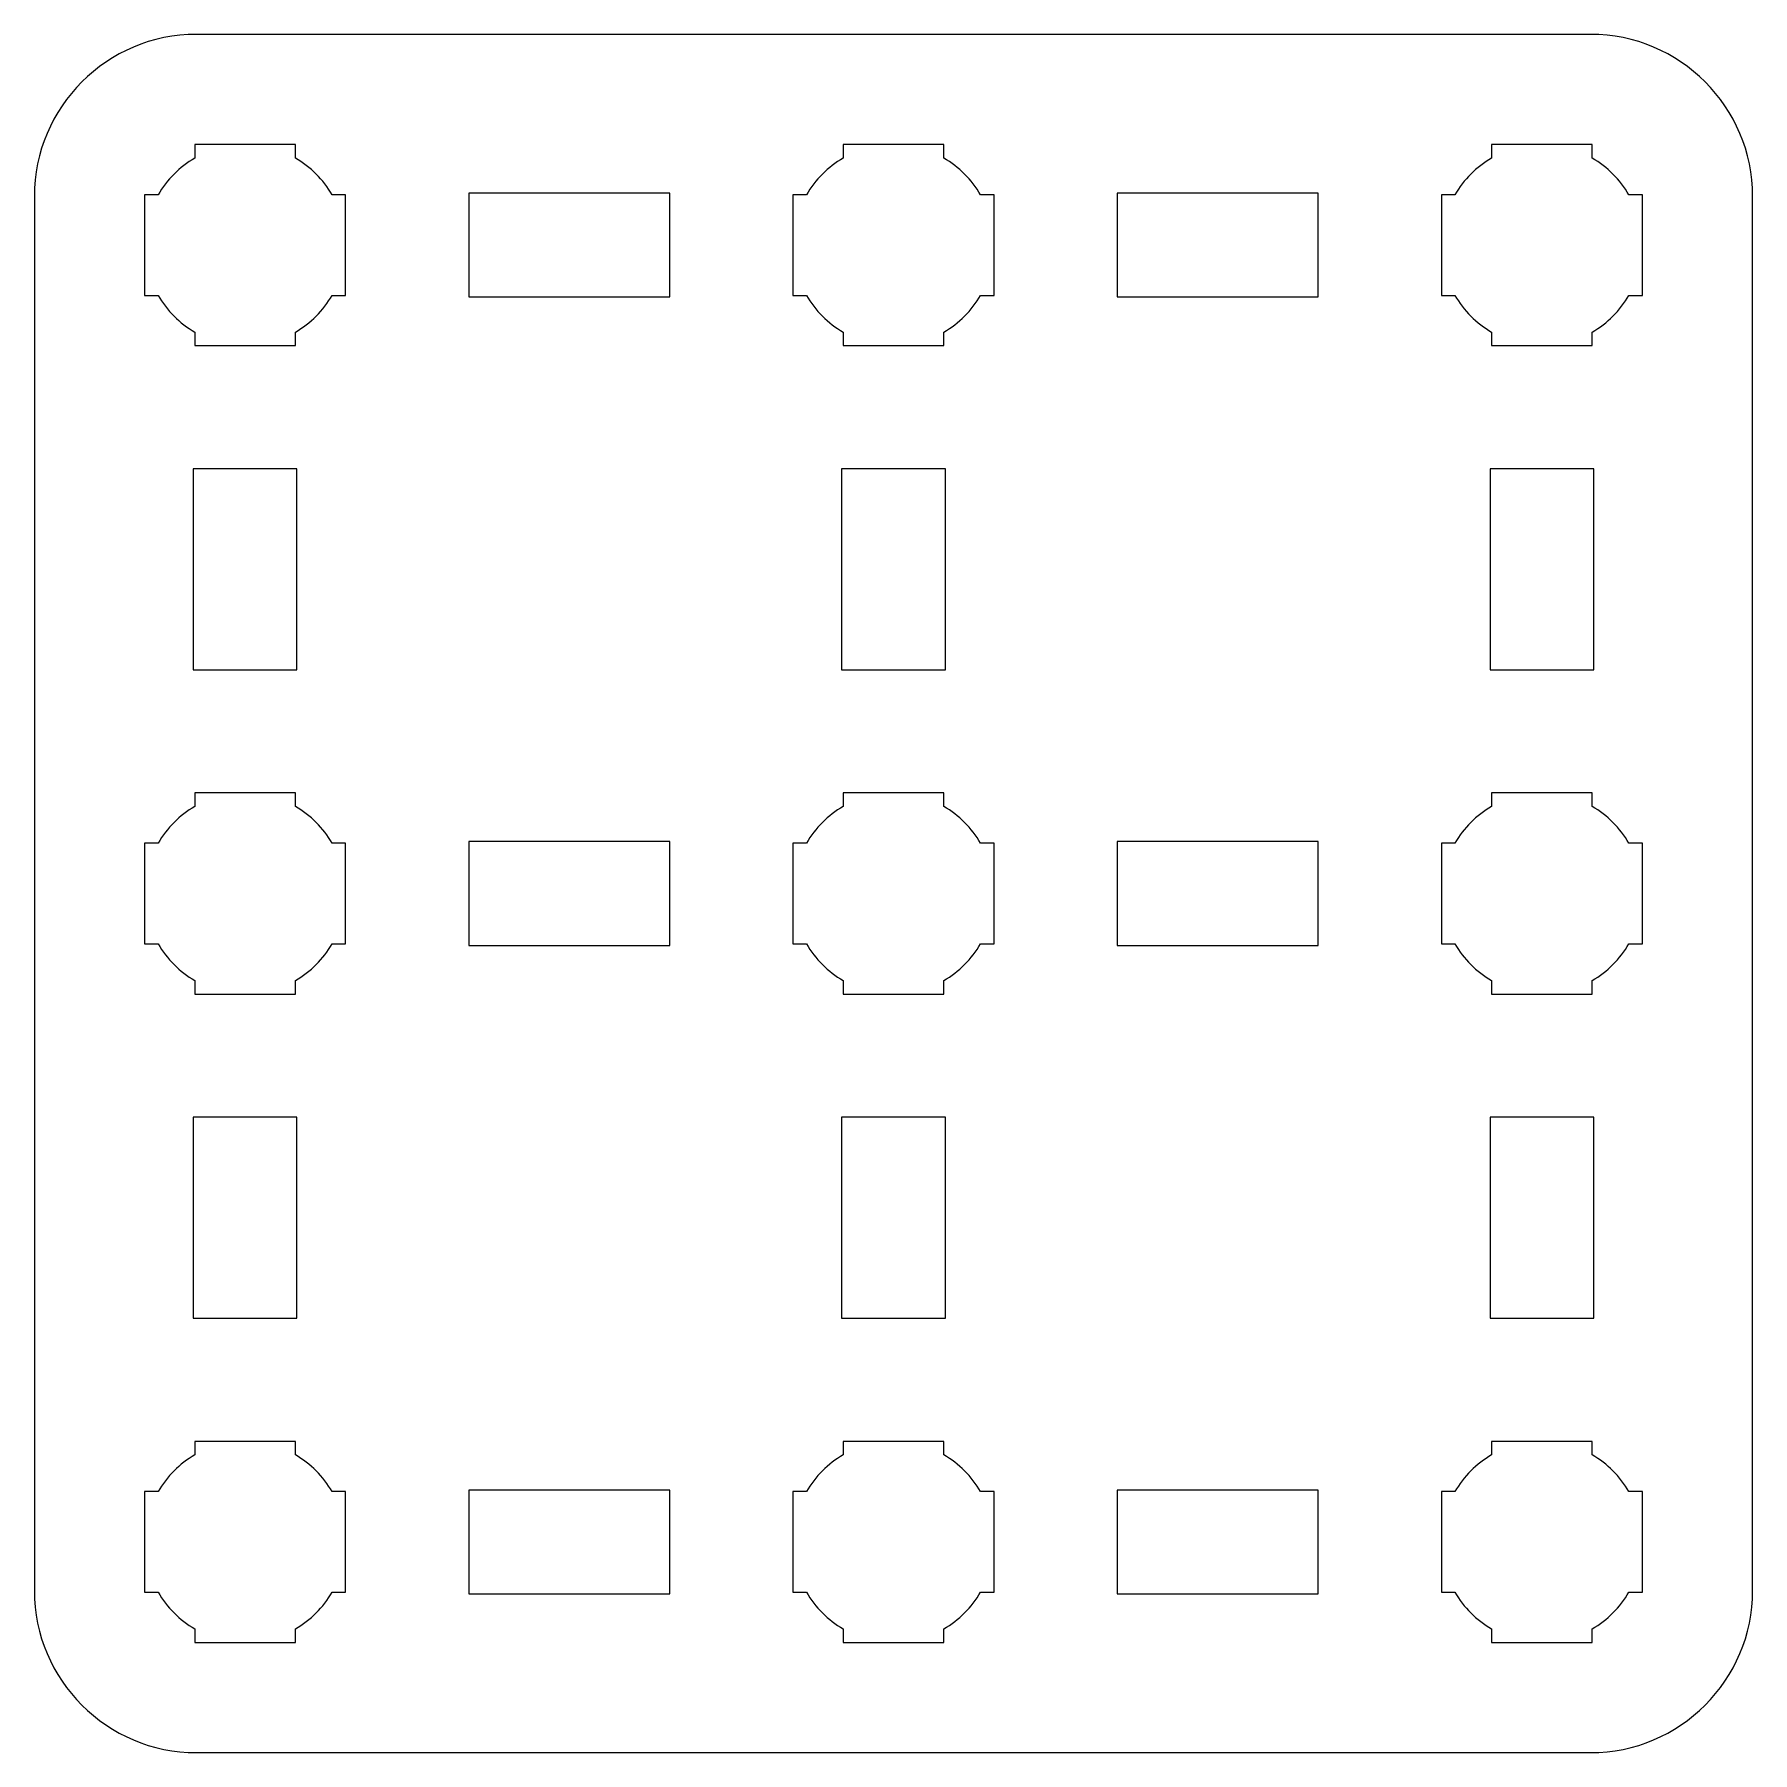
# Model space of a CAD drawing. Extents: x -71.5 to -18.5, y -95 to -42.
import ezdxf

# ---------------------------------------------------------------- set-up
doc = ezdxf.new("R2010")
doc.units = 0
doc.header["$MEASUREMENT"] = 0
doc.layers.add('LAYER_1', color=7, linetype='CONTINUOUS')

msp = doc.modelspace()

# ---------------------------------------------------------------- linework, layer by layer
at = {"layer": 'LAYER_1'}
for points in [[(-58.1, -50.1), (-51.9, -50.1), (-51.9, -46.9), (-58.1, -46.9), (-58.1, -50.1)], [(-38.1, -50.1), (-31.9, -50.1), (-31.9, -46.9), (-38.1, -46.9), (-38.1, -50.1)], [(-66.6, -61.6), (-63.4, -61.6), (-63.4, -55.4), (-66.6, -55.4), (-66.6, -61.6)], [(-46.6, -61.6), (-43.4, -61.6), (-43.4, -55.4), (-46.6, -55.4), (-46.6, -61.6)], [(-26.6, -61.6), (-23.4, -61.6), (-23.4, -55.4), (-26.6, -55.4), (-26.6, -61.6)], [(-58.1, -70.1), (-51.9, -70.1), (-51.9, -66.9), (-58.1, -66.9), (-58.1, -70.1)], [(-38.1, -70.1), (-31.9, -70.1), (-31.9, -66.9), (-38.1, -66.9), (-38.1, -70.1)], [(-66.6, -81.6), (-63.4, -81.6), (-63.4, -75.4), (-66.6, -75.4), (-66.6, -81.6)], [(-46.6, -81.6), (-43.4, -81.6), (-43.4, -75.4), (-46.6, -75.4), (-46.6, -81.6)], [(-26.6, -81.6), (-23.4, -81.6), (-23.4, -75.4), (-26.6, -75.4), (-26.6, -81.6)], [(-58.1, -90.1), (-51.9, -90.1), (-51.9, -86.9), (-58.1, -86.9), (-58.1, -90.1)], [(-38.1, -90.1), (-31.9, -90.1), (-31.9, -86.9), (-38.1, -86.9), (-38.1, -90.1)]]:
    msp.add_lwpolyline(points, close=True, dxfattribs=at)
for points, knots in [([(-71.5, -90), (-71.5, -90), (-71.5, -47), (-71.5, -47), (-71.5, -47), (-71.5, -44.2391), (-69.2609, -42), (-66.5, -42), (-66.5, -42), (-66.5, -42), (-23.5, -42), (-23.5, -42), (-23.5, -42), (-20.7391, -42), (-18.5, -44.2391), (-18.5, -47), (-18.5, -47), (-18.5, -47), (-18.5, -90), (-18.5, -90), (-18.5, -90), (-18.5, -92.7609), (-20.7391, -95), (-23.5, -95), (-23.5, -95), (-23.5, -95), (-66.5, -95), (-66.5, -95), (-66.5, -95), (-69.2609, -95), (-71.5, -92.7609), (-71.5, -90)], [0, 0, 0, 0, 0.125, 0.125, 0.125, 0.125, 0.25, 0.25, 0.25, 0.25, 0.375, 0.375, 0.375, 0.375, 0.5, 0.5, 0.5, 0.5, 0.625, 0.625, 0.625, 0.625, 0.75, 0.75, 0.75, 0.75, 0.875, 0.875, 0.875, 0.875, 1, 1, 1, 1]), ([(-68.1, -46.95), (-68.1, -46.95), (-67.6851, -46.95), (-67.6851, -46.95), (-67.6851, -46.95), (-67.4128, -46.4795), (-67.0205, -46.0872), (-66.55, -45.8149), (-66.55, -45.8149), (-66.55, -45.8149), (-66.55, -45.4), (-66.55, -45.4), (-66.55, -45.4), (-66.55, -45.4), (-65, -45.4), (-65, -45.4), (-65, -45.4), (-65, -45.4), (-63.45, -45.4), (-63.45, -45.4), (-63.45, -45.4), (-63.45, -45.4), (-63.45, -45.8149), (-63.45, -45.8149), (-63.45, -45.8149), (-62.9795, -46.0872), (-62.5872, -46.4795), (-62.3149, -46.95), (-62.3149, -46.95), (-62.3149, -46.95), (-61.9, -46.95), (-61.9, -46.95), (-61.9, -46.95), (-61.9, -46.95), (-61.9, -48.5), (-61.9, -48.5), (-61.9, -48.5), (-61.9, -48.5), (-61.9, -50.05), (-61.9, -50.05), (-61.9, -50.05), (-61.9, -50.05), (-62.3149, -50.05), (-62.3149, -50.05), (-62.3149, -50.05), (-62.5872, -50.5205), (-62.9795, -50.9128), (-63.45, -51.1851), (-63.45, -51.1851), (-63.45, -51.1851), (-63.45, -51.6), (-63.45, -51.6), (-63.45, -51.6), (-63.45, -51.6), (-65, -51.6), (-65, -51.6), (-65, -51.6), (-65, -51.6), (-66.55, -51.6), (-66.55, -51.6), (-66.55, -51.6), (-66.55, -51.6), (-66.55, -51.1851), (-66.55, -51.1851), (-66.55, -51.1851), (-67.0205, -50.9128), (-67.4128, -50.5205), (-67.6851, -50.05), (-67.6851, -50.05), (-67.6851, -50.05), (-68.1, -50.05), (-68.1, -50.05), (-68.1, -50.05), (-68.1, -50.05), (-68.1, -48.5), (-68.1, -48.5), (-68.1, -48.5), (-68.1, -48.5), (-68.1, -46.95), (-68.1, -46.95)], [0, 0, 0, 0, 0.05, 0.05, 0.05, 0.05, 0.1, 0.1, 0.1, 0.1, 0.15, 0.15, 0.15, 0.15, 0.2, 0.2, 0.2, 0.2, 0.25, 0.25, 0.25, 0.25, 0.3, 0.3, 0.3, 0.3, 0.35, 0.35, 0.35, 0.35, 0.4, 0.4, 0.4, 0.4, 0.45, 0.45, 0.45, 0.45, 0.5, 0.5, 0.5, 0.5, 0.55, 0.55, 0.55, 0.55, 0.6, 0.6, 0.6, 0.6, 0.65, 0.65, 0.65, 0.65, 0.7, 0.7, 0.7, 0.7, 0.75, 0.75, 0.75, 0.75, 0.8, 0.8, 0.8, 0.8, 0.85, 0.85, 0.85, 0.85, 0.9, 0.9, 0.9, 0.9, 0.95, 0.95, 0.95, 0.95, 1, 1, 1, 1]), ([(-48.1, -46.95), (-48.1, -46.95), (-47.6851, -46.95), (-47.6851, -46.95), (-47.6851, -46.95), (-47.4128, -46.4795), (-47.0205, -46.0872), (-46.55, -45.8149), (-46.55, -45.8149), (-46.55, -45.8149), (-46.55, -45.4), (-46.55, -45.4), (-46.55, -45.4), (-46.55, -45.4), (-45, -45.4), (-45, -45.4), (-45, -45.4), (-45, -45.4), (-43.45, -45.4), (-43.45, -45.4), (-43.45, -45.4), (-43.45, -45.4), (-43.45, -45.8149), (-43.45, -45.8149), (-43.45, -45.8149), (-42.9795, -46.0872), (-42.5872, -46.4795), (-42.3149, -46.95), (-42.3149, -46.95), (-42.3149, -46.95), (-41.9, -46.95), (-41.9, -46.95), (-41.9, -46.95), (-41.9, -46.95), (-41.9, -48.5), (-41.9, -48.5), (-41.9, -48.5), (-41.9, -48.5), (-41.9, -50.05), (-41.9, -50.05), (-41.9, -50.05), (-41.9, -50.05), (-42.3149, -50.05), (-42.3149, -50.05), (-42.3149, -50.05), (-42.5872, -50.5205), (-42.9795, -50.9128), (-43.45, -51.1851), (-43.45, -51.1851), (-43.45, -51.1851), (-43.45, -51.6), (-43.45, -51.6), (-43.45, -51.6), (-43.45, -51.6), (-45, -51.6), (-45, -51.6), (-45, -51.6), (-45, -51.6), (-46.55, -51.6), (-46.55, -51.6), (-46.55, -51.6), (-46.55, -51.6), (-46.55, -51.1851), (-46.55, -51.1851), (-46.55, -51.1851), (-47.0205, -50.9128), (-47.4128, -50.5205), (-47.6851, -50.05), (-47.6851, -50.05), (-47.6851, -50.05), (-48.1, -50.05), (-48.1, -50.05), (-48.1, -50.05), (-48.1, -50.05), (-48.1, -48.5), (-48.1, -48.5), (-48.1, -48.5), (-48.1, -48.5), (-48.1, -46.95), (-48.1, -46.95)], [0, 0, 0, 0, 0.05, 0.05, 0.05, 0.05, 0.1, 0.1, 0.1, 0.1, 0.15, 0.15, 0.15, 0.15, 0.2, 0.2, 0.2, 0.2, 0.25, 0.25, 0.25, 0.25, 0.3, 0.3, 0.3, 0.3, 0.35, 0.35, 0.35, 0.35, 0.4, 0.4, 0.4, 0.4, 0.45, 0.45, 0.45, 0.45, 0.5, 0.5, 0.5, 0.5, 0.55, 0.55, 0.55, 0.55, 0.6, 0.6, 0.6, 0.6, 0.65, 0.65, 0.65, 0.65, 0.7, 0.7, 0.7, 0.7, 0.75, 0.75, 0.75, 0.75, 0.8, 0.8, 0.8, 0.8, 0.85, 0.85, 0.85, 0.85, 0.9, 0.9, 0.9, 0.9, 0.95, 0.95, 0.95, 0.95, 1, 1, 1, 1]), ([(-28.1, -46.95), (-28.1, -46.95), (-27.6851, -46.95), (-27.6851, -46.95), (-27.6851, -46.95), (-27.4128, -46.4795), (-27.0205, -46.0872), (-26.55, -45.8149), (-26.55, -45.8149), (-26.55, -45.8149), (-26.55, -45.4), (-26.55, -45.4), (-26.55, -45.4), (-26.55, -45.4), (-25, -45.4), (-25, -45.4), (-25, -45.4), (-25, -45.4), (-23.45, -45.4), (-23.45, -45.4), (-23.45, -45.4), (-23.45, -45.4), (-23.45, -45.8149), (-23.45, -45.8149), (-23.45, -45.8149), (-22.9795, -46.0872), (-22.5872, -46.4795), (-22.3149, -46.95), (-22.3149, -46.95), (-22.3149, -46.95), (-21.9, -46.95), (-21.9, -46.95), (-21.9, -46.95), (-21.9, -46.95), (-21.9, -48.5), (-21.9, -48.5), (-21.9, -48.5), (-21.9, -48.5), (-21.9, -50.05), (-21.9, -50.05), (-21.9, -50.05), (-21.9, -50.05), (-22.3149, -50.05), (-22.3149, -50.05), (-22.3149, -50.05), (-22.5872, -50.5205), (-22.9795, -50.9128), (-23.45, -51.1851), (-23.45, -51.1851), (-23.45, -51.1851), (-23.45, -51.6), (-23.45, -51.6), (-23.45, -51.6), (-23.45, -51.6), (-25, -51.6), (-25, -51.6), (-25, -51.6), (-25, -51.6), (-26.55, -51.6), (-26.55, -51.6), (-26.55, -51.6), (-26.55, -51.6), (-26.55, -51.1851), (-26.55, -51.1851), (-26.55, -51.1851), (-27.0205, -50.9128), (-27.4128, -50.5205), (-27.6851, -50.05), (-27.6851, -50.05), (-27.6851, -50.05), (-28.1, -50.05), (-28.1, -50.05), (-28.1, -50.05), (-28.1, -50.05), (-28.1, -48.5), (-28.1, -48.5), (-28.1, -48.5), (-28.1, -48.5), (-28.1, -46.95), (-28.1, -46.95)], [0, 0, 0, 0, 0.05, 0.05, 0.05, 0.05, 0.1, 0.1, 0.1, 0.1, 0.15, 0.15, 0.15, 0.15, 0.2, 0.2, 0.2, 0.2, 0.25, 0.25, 0.25, 0.25, 0.3, 0.3, 0.3, 0.3, 0.35, 0.35, 0.35, 0.35, 0.4, 0.4, 0.4, 0.4, 0.45, 0.45, 0.45, 0.45, 0.5, 0.5, 0.5, 0.5, 0.55, 0.55, 0.55, 0.55, 0.6, 0.6, 0.6, 0.6, 0.65, 0.65, 0.65, 0.65, 0.7, 0.7, 0.7, 0.7, 0.75, 0.75, 0.75, 0.75, 0.8, 0.8, 0.8, 0.8, 0.85, 0.85, 0.85, 0.85, 0.9, 0.9, 0.9, 0.9, 0.95, 0.95, 0.95, 0.95, 1, 1, 1, 1]), ([(-68.1, -66.95), (-68.1, -66.95), (-67.6851, -66.95), (-67.6851, -66.95), (-67.6851, -66.95), (-67.4128, -66.4795), (-67.0205, -66.0872), (-66.55, -65.8149), (-66.55, -65.8149), (-66.55, -65.8149), (-66.55, -65.4), (-66.55, -65.4), (-66.55, -65.4), (-66.55, -65.4), (-65, -65.4), (-65, -65.4), (-65, -65.4), (-65, -65.4), (-63.45, -65.4), (-63.45, -65.4), (-63.45, -65.4), (-63.45, -65.4), (-63.45, -65.8149), (-63.45, -65.8149), (-63.45, -65.8149), (-62.9795, -66.0872), (-62.5872, -66.4795), (-62.3149, -66.95), (-62.3149, -66.95), (-62.3149, -66.95), (-61.9, -66.95), (-61.9, -66.95), (-61.9, -66.95), (-61.9, -66.95), (-61.9, -68.5), (-61.9, -68.5), (-61.9, -68.5), (-61.9, -68.5), (-61.9, -70.05), (-61.9, -70.05), (-61.9, -70.05), (-61.9, -70.05), (-62.3149, -70.05), (-62.3149, -70.05), (-62.3149, -70.05), (-62.5872, -70.5205), (-62.9795, -70.9128), (-63.45, -71.1851), (-63.45, -71.1851), (-63.45, -71.1851), (-63.45, -71.6), (-63.45, -71.6), (-63.45, -71.6), (-63.45, -71.6), (-65, -71.6), (-65, -71.6), (-65, -71.6), (-65, -71.6), (-66.55, -71.6), (-66.55, -71.6), (-66.55, -71.6), (-66.55, -71.6), (-66.55, -71.1851), (-66.55, -71.1851), (-66.55, -71.1851), (-67.0205, -70.9128), (-67.4128, -70.5205), (-67.6851, -70.05), (-67.6851, -70.05), (-67.6851, -70.05), (-68.1, -70.05), (-68.1, -70.05), (-68.1, -70.05), (-68.1, -70.05), (-68.1, -68.5), (-68.1, -68.5), (-68.1, -68.5), (-68.1, -68.5), (-68.1, -66.95), (-68.1, -66.95)], [0, 0, 0, 0, 0.05, 0.05, 0.05, 0.05, 0.1, 0.1, 0.1, 0.1, 0.15, 0.15, 0.15, 0.15, 0.2, 0.2, 0.2, 0.2, 0.25, 0.25, 0.25, 0.25, 0.3, 0.3, 0.3, 0.3, 0.35, 0.35, 0.35, 0.35, 0.4, 0.4, 0.4, 0.4, 0.45, 0.45, 0.45, 0.45, 0.5, 0.5, 0.5, 0.5, 0.55, 0.55, 0.55, 0.55, 0.6, 0.6, 0.6, 0.6, 0.65, 0.65, 0.65, 0.65, 0.7, 0.7, 0.7, 0.7, 0.75, 0.75, 0.75, 0.75, 0.8, 0.8, 0.8, 0.8, 0.85, 0.85, 0.85, 0.85, 0.9, 0.9, 0.9, 0.9, 0.95, 0.95, 0.95, 0.95, 1, 1, 1, 1]), ([(-48.1, -66.95), (-48.1, -66.95), (-47.6851, -66.95), (-47.6851, -66.95), (-47.6851, -66.95), (-47.4128, -66.4795), (-47.0205, -66.0872), (-46.55, -65.8149), (-46.55, -65.8149), (-46.55, -65.8149), (-46.55, -65.4), (-46.55, -65.4), (-46.55, -65.4), (-46.55, -65.4), (-45, -65.4), (-45, -65.4), (-45, -65.4), (-45, -65.4), (-43.45, -65.4), (-43.45, -65.4), (-43.45, -65.4), (-43.45, -65.4), (-43.45, -65.8149), (-43.45, -65.8149), (-43.45, -65.8149), (-42.9795, -66.0872), (-42.5872, -66.4795), (-42.3149, -66.95), (-42.3149, -66.95), (-42.3149, -66.95), (-41.9, -66.95), (-41.9, -66.95), (-41.9, -66.95), (-41.9, -66.95), (-41.9, -68.5), (-41.9, -68.5), (-41.9, -68.5), (-41.9, -68.5), (-41.9, -70.05), (-41.9, -70.05), (-41.9, -70.05), (-41.9, -70.05), (-42.3149, -70.05), (-42.3149, -70.05), (-42.3149, -70.05), (-42.5872, -70.5205), (-42.9795, -70.9128), (-43.45, -71.1851), (-43.45, -71.1851), (-43.45, -71.1851), (-43.45, -71.6), (-43.45, -71.6), (-43.45, -71.6), (-43.45, -71.6), (-45, -71.6), (-45, -71.6), (-45, -71.6), (-45, -71.6), (-46.55, -71.6), (-46.55, -71.6), (-46.55, -71.6), (-46.55, -71.6), (-46.55, -71.1851), (-46.55, -71.1851), (-46.55, -71.1851), (-47.0205, -70.9128), (-47.4128, -70.5205), (-47.6851, -70.05), (-47.6851, -70.05), (-47.6851, -70.05), (-48.1, -70.05), (-48.1, -70.05), (-48.1, -70.05), (-48.1, -70.05), (-48.1, -68.5), (-48.1, -68.5), (-48.1, -68.5), (-48.1, -68.5), (-48.1, -66.95), (-48.1, -66.95)], [0, 0, 0, 0, 0.05, 0.05, 0.05, 0.05, 0.1, 0.1, 0.1, 0.1, 0.15, 0.15, 0.15, 0.15, 0.2, 0.2, 0.2, 0.2, 0.25, 0.25, 0.25, 0.25, 0.3, 0.3, 0.3, 0.3, 0.35, 0.35, 0.35, 0.35, 0.4, 0.4, 0.4, 0.4, 0.45, 0.45, 0.45, 0.45, 0.5, 0.5, 0.5, 0.5, 0.55, 0.55, 0.55, 0.55, 0.6, 0.6, 0.6, 0.6, 0.65, 0.65, 0.65, 0.65, 0.7, 0.7, 0.7, 0.7, 0.75, 0.75, 0.75, 0.75, 0.8, 0.8, 0.8, 0.8, 0.85, 0.85, 0.85, 0.85, 0.9, 0.9, 0.9, 0.9, 0.95, 0.95, 0.95, 0.95, 1, 1, 1, 1]), ([(-28.1, -66.95), (-28.1, -66.95), (-27.6851, -66.95), (-27.6851, -66.95), (-27.6851, -66.95), (-27.4128, -66.4795), (-27.0205, -66.0872), (-26.55, -65.8149), (-26.55, -65.8149), (-26.55, -65.8149), (-26.55, -65.4), (-26.55, -65.4), (-26.55, -65.4), (-26.55, -65.4), (-25, -65.4), (-25, -65.4), (-25, -65.4), (-25, -65.4), (-23.45, -65.4), (-23.45, -65.4), (-23.45, -65.4), (-23.45, -65.4), (-23.45, -65.8149), (-23.45, -65.8149), (-23.45, -65.8149), (-22.9795, -66.0872), (-22.5872, -66.4795), (-22.3149, -66.95), (-22.3149, -66.95), (-22.3149, -66.95), (-21.9, -66.95), (-21.9, -66.95), (-21.9, -66.95), (-21.9, -66.95), (-21.9, -68.5), (-21.9, -68.5), (-21.9, -68.5), (-21.9, -68.5), (-21.9, -70.05), (-21.9, -70.05), (-21.9, -70.05), (-21.9, -70.05), (-22.3149, -70.05), (-22.3149, -70.05), (-22.3149, -70.05), (-22.5872, -70.5205), (-22.9795, -70.9128), (-23.45, -71.1851), (-23.45, -71.1851), (-23.45, -71.1851), (-23.45, -71.6), (-23.45, -71.6), (-23.45, -71.6), (-23.45, -71.6), (-25, -71.6), (-25, -71.6), (-25, -71.6), (-25, -71.6), (-26.55, -71.6), (-26.55, -71.6), (-26.55, -71.6), (-26.55, -71.6), (-26.55, -71.1851), (-26.55, -71.1851), (-26.55, -71.1851), (-27.0205, -70.9128), (-27.4128, -70.5205), (-27.6851, -70.05), (-27.6851, -70.05), (-27.6851, -70.05), (-28.1, -70.05), (-28.1, -70.05), (-28.1, -70.05), (-28.1, -70.05), (-28.1, -68.5), (-28.1, -68.5), (-28.1, -68.5), (-28.1, -68.5), (-28.1, -66.95), (-28.1, -66.95)], [0, 0, 0, 0, 0.05, 0.05, 0.05, 0.05, 0.1, 0.1, 0.1, 0.1, 0.15, 0.15, 0.15, 0.15, 0.2, 0.2, 0.2, 0.2, 0.25, 0.25, 0.25, 0.25, 0.3, 0.3, 0.3, 0.3, 0.35, 0.35, 0.35, 0.35, 0.4, 0.4, 0.4, 0.4, 0.45, 0.45, 0.45, 0.45, 0.5, 0.5, 0.5, 0.5, 0.55, 0.55, 0.55, 0.55, 0.6, 0.6, 0.6, 0.6, 0.65, 0.65, 0.65, 0.65, 0.7, 0.7, 0.7, 0.7, 0.75, 0.75, 0.75, 0.75, 0.8, 0.8, 0.8, 0.8, 0.85, 0.85, 0.85, 0.85, 0.9, 0.9, 0.9, 0.9, 0.95, 0.95, 0.95, 0.95, 1, 1, 1, 1]), ([(-68.1, -86.95), (-68.1, -86.95), (-67.6851, -86.95), (-67.6851, -86.95), (-67.6851, -86.95), (-67.4128, -86.4795), (-67.0205, -86.0872), (-66.55, -85.8149), (-66.55, -85.8149), (-66.55, -85.8149), (-66.55, -85.4), (-66.55, -85.4), (-66.55, -85.4), (-66.55, -85.4), (-65, -85.4), (-65, -85.4), (-65, -85.4), (-65, -85.4), (-63.45, -85.4), (-63.45, -85.4), (-63.45, -85.4), (-63.45, -85.4), (-63.45, -85.8149), (-63.45, -85.8149), (-63.45, -85.8149), (-62.9795, -86.0872), (-62.5872, -86.4795), (-62.3149, -86.95), (-62.3149, -86.95), (-62.3149, -86.95), (-61.9, -86.95), (-61.9, -86.95), (-61.9, -86.95), (-61.9, -86.95), (-61.9, -88.5), (-61.9, -88.5), (-61.9, -88.5), (-61.9, -88.5), (-61.9, -90.05), (-61.9, -90.05), (-61.9, -90.05), (-61.9, -90.05), (-62.3149, -90.05), (-62.3149, -90.05), (-62.3149, -90.05), (-62.5872, -90.5205), (-62.9795, -90.9128), (-63.45, -91.1851), (-63.45, -91.1851), (-63.45, -91.1851), (-63.45, -91.6), (-63.45, -91.6), (-63.45, -91.6), (-63.45, -91.6), (-65, -91.6), (-65, -91.6), (-65, -91.6), (-65, -91.6), (-66.55, -91.6), (-66.55, -91.6), (-66.55, -91.6), (-66.55, -91.6), (-66.55, -91.1851), (-66.55, -91.1851), (-66.55, -91.1851), (-67.0205, -90.9128), (-67.4128, -90.5205), (-67.6851, -90.05), (-67.6851, -90.05), (-67.6851, -90.05), (-68.1, -90.05), (-68.1, -90.05), (-68.1, -90.05), (-68.1, -90.05), (-68.1, -88.5), (-68.1, -88.5), (-68.1, -88.5), (-68.1, -88.5), (-68.1, -86.95), (-68.1, -86.95)], [0, 0, 0, 0, 0.05, 0.05, 0.05, 0.05, 0.1, 0.1, 0.1, 0.1, 0.15, 0.15, 0.15, 0.15, 0.2, 0.2, 0.2, 0.2, 0.25, 0.25, 0.25, 0.25, 0.3, 0.3, 0.3, 0.3, 0.35, 0.35, 0.35, 0.35, 0.4, 0.4, 0.4, 0.4, 0.45, 0.45, 0.45, 0.45, 0.5, 0.5, 0.5, 0.5, 0.55, 0.55, 0.55, 0.55, 0.6, 0.6, 0.6, 0.6, 0.65, 0.65, 0.65, 0.65, 0.7, 0.7, 0.7, 0.7, 0.75, 0.75, 0.75, 0.75, 0.8, 0.8, 0.8, 0.8, 0.85, 0.85, 0.85, 0.85, 0.9, 0.9, 0.9, 0.9, 0.95, 0.95, 0.95, 0.95, 1, 1, 1, 1]), ([(-48.1, -86.95), (-48.1, -86.95), (-47.6851, -86.95), (-47.6851, -86.95), (-47.6851, -86.95), (-47.4128, -86.4795), (-47.0205, -86.0872), (-46.55, -85.8149), (-46.55, -85.8149), (-46.55, -85.8149), (-46.55, -85.4), (-46.55, -85.4), (-46.55, -85.4), (-46.55, -85.4), (-45, -85.4), (-45, -85.4), (-45, -85.4), (-45, -85.4), (-43.45, -85.4), (-43.45, -85.4), (-43.45, -85.4), (-43.45, -85.4), (-43.45, -85.8149), (-43.45, -85.8149), (-43.45, -85.8149), (-42.9795, -86.0872), (-42.5872, -86.4795), (-42.3149, -86.95), (-42.3149, -86.95), (-42.3149, -86.95), (-41.9, -86.95), (-41.9, -86.95), (-41.9, -86.95), (-41.9, -86.95), (-41.9, -88.5), (-41.9, -88.5), (-41.9, -88.5), (-41.9, -88.5), (-41.9, -90.05), (-41.9, -90.05), (-41.9, -90.05), (-41.9, -90.05), (-42.3149, -90.05), (-42.3149, -90.05), (-42.3149, -90.05), (-42.5872, -90.5205), (-42.9795, -90.9128), (-43.45, -91.1851), (-43.45, -91.1851), (-43.45, -91.1851), (-43.45, -91.6), (-43.45, -91.6), (-43.45, -91.6), (-43.45, -91.6), (-45, -91.6), (-45, -91.6), (-45, -91.6), (-45, -91.6), (-46.55, -91.6), (-46.55, -91.6), (-46.55, -91.6), (-46.55, -91.6), (-46.55, -91.1851), (-46.55, -91.1851), (-46.55, -91.1851), (-47.0205, -90.9128), (-47.4128, -90.5205), (-47.6851, -90.05), (-47.6851, -90.05), (-47.6851, -90.05), (-48.1, -90.05), (-48.1, -90.05), (-48.1, -90.05), (-48.1, -90.05), (-48.1, -88.5), (-48.1, -88.5), (-48.1, -88.5), (-48.1, -88.5), (-48.1, -86.95), (-48.1, -86.95)], [0, 0, 0, 0, 0.05, 0.05, 0.05, 0.05, 0.1, 0.1, 0.1, 0.1, 0.15, 0.15, 0.15, 0.15, 0.2, 0.2, 0.2, 0.2, 0.25, 0.25, 0.25, 0.25, 0.3, 0.3, 0.3, 0.3, 0.35, 0.35, 0.35, 0.35, 0.4, 0.4, 0.4, 0.4, 0.45, 0.45, 0.45, 0.45, 0.5, 0.5, 0.5, 0.5, 0.55, 0.55, 0.55, 0.55, 0.6, 0.6, 0.6, 0.6, 0.65, 0.65, 0.65, 0.65, 0.7, 0.7, 0.7, 0.7, 0.75, 0.75, 0.75, 0.75, 0.8, 0.8, 0.8, 0.8, 0.85, 0.85, 0.85, 0.85, 0.9, 0.9, 0.9, 0.9, 0.95, 0.95, 0.95, 0.95, 1, 1, 1, 1]), ([(-28.1, -86.95), (-28.1, -86.95), (-27.6851, -86.95), (-27.6851, -86.95), (-27.6851, -86.95), (-27.4128, -86.4795), (-27.0205, -86.0872), (-26.55, -85.8149), (-26.55, -85.8149), (-26.55, -85.8149), (-26.55, -85.4), (-26.55, -85.4), (-26.55, -85.4), (-26.55, -85.4), (-25, -85.4), (-25, -85.4), (-25, -85.4), (-25, -85.4), (-23.45, -85.4), (-23.45, -85.4), (-23.45, -85.4), (-23.45, -85.4), (-23.45, -85.8149), (-23.45, -85.8149), (-23.45, -85.8149), (-22.9795, -86.0872), (-22.5872, -86.4795), (-22.3149, -86.95), (-22.3149, -86.95), (-22.3149, -86.95), (-21.9, -86.95), (-21.9, -86.95), (-21.9, -86.95), (-21.9, -86.95), (-21.9, -88.5), (-21.9, -88.5), (-21.9, -88.5), (-21.9, -88.5), (-21.9, -90.05), (-21.9, -90.05), (-21.9, -90.05), (-21.9, -90.05), (-22.3149, -90.05), (-22.3149, -90.05), (-22.3149, -90.05), (-22.5872, -90.5205), (-22.9795, -90.9128), (-23.45, -91.1851), (-23.45, -91.1851), (-23.45, -91.1851), (-23.45, -91.6), (-23.45, -91.6), (-23.45, -91.6), (-23.45, -91.6), (-25, -91.6), (-25, -91.6), (-25, -91.6), (-25, -91.6), (-26.55, -91.6), (-26.55, -91.6), (-26.55, -91.6), (-26.55, -91.6), (-26.55, -91.1851), (-26.55, -91.1851), (-26.55, -91.1851), (-27.0205, -90.9128), (-27.4128, -90.5205), (-27.6851, -90.05), (-27.6851, -90.05), (-27.6851, -90.05), (-28.1, -90.05), (-28.1, -90.05), (-28.1, -90.05), (-28.1, -90.05), (-28.1, -88.5), (-28.1, -88.5), (-28.1, -88.5), (-28.1, -88.5), (-28.1, -86.95), (-28.1, -86.95)], [0, 0, 0, 0, 0.05, 0.05, 0.05, 0.05, 0.1, 0.1, 0.1, 0.1, 0.15, 0.15, 0.15, 0.15, 0.2, 0.2, 0.2, 0.2, 0.25, 0.25, 0.25, 0.25, 0.3, 0.3, 0.3, 0.3, 0.35, 0.35, 0.35, 0.35, 0.4, 0.4, 0.4, 0.4, 0.45, 0.45, 0.45, 0.45, 0.5, 0.5, 0.5, 0.5, 0.55, 0.55, 0.55, 0.55, 0.6, 0.6, 0.6, 0.6, 0.65, 0.65, 0.65, 0.65, 0.7, 0.7, 0.7, 0.7, 0.75, 0.75, 0.75, 0.75, 0.8, 0.8, 0.8, 0.8, 0.85, 0.85, 0.85, 0.85, 0.9, 0.9, 0.9, 0.9, 0.95, 0.95, 0.95, 0.95, 1, 1, 1, 1])]:
    msp.add_open_spline(points, degree=3, knots=knots, dxfattribs=at)

doc.saveas('drawing.dxf')
